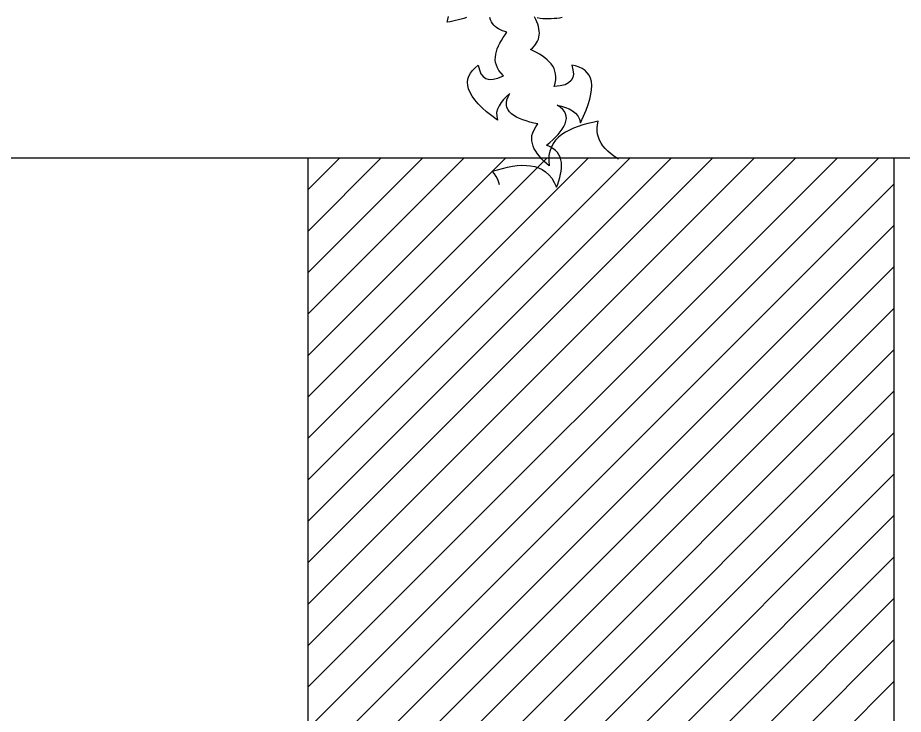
# Model space of a CAD drawing. Extents: x -24232 to 27340, y -23039 to 23489.
# Drawn here: x 6115 to 6871, y -19164 to -18570 of the extents above; entities that cross this region are included whole.
import ezdxf

# ---------------------------------------------------------------- set-up
doc = ezdxf.new("R2010")
doc.units = 0
doc.header["$LTSCALE"] = 10
for name, color, linetype in [('0-HATCH', 8, 'CONTINUOUS'), ('1', 1, 'CONTINUOUS'), ('3', 3, 'CONTINUOUS')]:
    doc.layers.add(name, color=color, linetype=linetype)

msp = doc.modelspace()

# ---------------------------------------------------------------- hatches: boundary and pattern name
at = {"layer": '0-HATCH'}
h = msp.add_hatch(dxfattribs=at)
h.set_pattern_fill('ANSI31', color=11, scale=200, style=0)
h.set_pattern_definition([(45, (5830.526, -1359.333), (-17.67767, 17.67767), [])])
h.paths.add_polyline_path([(5362.61, -19189.61), (5862.61, -19189.61), (5862.61, -18689.61), (5362.61, -18689.61)])
h.paths.add_polyline_path([(6862.61, -19189.61), (6862.61, -18689.61), (6362.61, -18689.61), (6362.61, -19189.61)])
h.paths.add_polyline_path([(5362.61, -22189.61), (5862.61, -22189.61), (5862.61, -21189.61), (5362.61, -21189.61)])
h.paths.add_polyline_path([(6362.61, -22189.61), (6862.61, -22189.61), (6862.61, -21189.61), (6362.61, -21189.61)])
h.paths.add_polyline_path([(8362.61, -22189.61), (8862.61, -22189.61), (8862.61, -21189.61), (8362.61, -21189.61)])

# ---------------------------------------------------------------- linework, layer by layer
at = {"layer": '1'}
for points in [[(6498.07, -18570.03), (6495.86, -18570.76), (6493.5, -18571.38), (6491.14, -18572), (6488.78, -18572.62), (6486.4, -18573.11), (6484.02, -18573.6), (6481.64, -18574.08), (6481.64, -18574.08), (6482.08, -18571.57), (6482.68, -18569.16)], [(6627.57, -18690.87), (6626.36, -18690.07), (6623.48, -18688.04), (6620.86, -18685.98), (6618.5, -18683.87), (6616.26, -18681.61), (6614.44, -18679.43), (6612.87, -18677.07), (6611.56, -18674.68), (6610.5, -18672.11), (6609.86, -18669.61), (6609.47, -18666.95), (6609.48, -18664.22), (6609.75, -18661.46), (6610.41, -18658.5), (6610.41, -18658.5), (6605.91, -18659.44), (6601.57, -18660.48), (6597.25, -18661.67), (6593.21, -18662.94), (6589.33, -18664.33), (6585.76, -18665.95), (6582.35, -18667.81), (6579.24, -18669.77), (6576.58, -18672.07), (6574.09, -18674.61), (6572.05, -18677.37), (6570.46, -18680.46), (6569.2, -18683.92), (6568.4, -18687.71), (6568.18, -18691.83), (6568.45, -18696.42), (6568.45, -18696.42), (6566.25, -18694.43), (6564.05, -18692.44), (6562.12, -18690.41), (6560.3, -18688.22), (6558.63, -18686.15), (6557.1, -18684.06), (6555.83, -18681.93), (6554.83, -18679.77), (6554.23, -18677.54), (6553.76, -18675.29), (6553.69, -18672.99), (6553.89, -18670.64), (6554.49, -18668.24), (6555.62, -18665.76), (6557.04, -18663.37), (6558.98, -18660.77), (6558.98, -18660.77), (6555.6, -18660.04), (6552.2, -18659.18), (6549.07, -18658.27), (6546.06, -18657.22), (6543.31, -18656.13), (6540.81, -18654.86), (6538.44, -18653.58), (6536.45, -18652.1), (6534.84, -18650.43), (6533.5, -18648.72), (6532.54, -18646.82), (6532.11, -18644.84), (6532.06, -18642.66), (6532.53, -18640.28), (6533.51, -18637.68), (6535, -18634.88), (6535, -18634.88), (6532.23, -18637.33), (6529.74, -18639.87), (6527.55, -18642.51), (6525.77, -18645.23), (6524.43, -18648.15), (6523.77, -18651.11), (6523.82, -18654.23), (6524.58, -18657.52), (6524.58, -18657.52), (6519.55, -18653.91), (6515.21, -18650.32), (6511.31, -18646.95), (6507.96, -18643.63), (6505.14, -18640.23), (6502.92, -18637.15), (6501.09, -18634.01), (6499.82, -18630.93), (6499.12, -18628.04), (6498.98, -18625.2), (6499.27, -18622.57), (6499.98, -18620.01), (6501.38, -18617.49), (6503.07, -18615.06), (6505.33, -18612.82), (6508, -18610.66), (6508, -18610.66), (6509.01, -18614.73), (6510.3, -18617.95), (6512.16, -18620.4), (6514.44, -18621.97), (6517.41, -18622.76), (6520.81, -18622.66), (6524.88, -18621.66), (6529.64, -18619.73), (6529.64, -18619.73), (6527.53, -18617.45), (6525.71, -18615.27), (6524.42, -18613), (6523.54, -18610.68), (6522.92, -18608.32), (6522.58, -18606.06), (6522.65, -18603.73), (6522.98, -18601.37), (6523.58, -18598.96), (6524.33, -18596.67), (6525.33, -18594.21), (6526.48, -18591.86), (6527.9, -18589.47), (6529.32, -18587.08), (6530.89, -18584.81), (6532.58, -18582.38), (6532.58, -18582.38), (6530.61, -18581.99), (6528.74, -18581.31), (6527.01, -18580.61), (6525.38, -18579.76), (6524.01, -18578.74), (6522.63, -18577.72), (6521.48, -18576.39), (6520.33, -18575.06), (6519.43, -18573.56), (6518.64, -18571.9), (6517.96, -18570.09)], [(6526.16, -18712.65), (6525.68, -18710.67), (6524.77, -18708.14), (6523.48, -18705.74), (6521.94, -18703.43), (6519.97, -18701.13), (6519.97, -18701.13), (6524.37, -18699.83), (6528.69, -18698.71), (6533.06, -18697.72), (6537.22, -18696.94), (6541.3, -18696.34), (6545.22, -18696.08), (6549.1, -18696.12), (6552.77, -18696.38), (6556.19, -18697.16), (6559.59, -18698.23), (6562.69, -18699.69), (6565.55, -18701.68), (6568.29, -18704.13), (6570.78, -18707.1), (6572.91, -18710.63), (6574.84, -18714.81), (6574.84, -18714.81), (6575.84, -18712.02), (6576.84, -18709.22), (6577.59, -18706.52), (6578.17, -18703.74), (6578.66, -18701.13), (6579.03, -18698.56), (6579.15, -18696.08), (6579.01, -18693.7), (6578.49, -18691.45), (6577.84, -18689.25), (6576.81, -18687.19), (6575.53, -18685.21), (6573.87, -18683.37), (6571.7, -18681.72), (6569.33, -18680.28), (6566.4, -18678.89), (6566.4, -18678.89), (6569.03, -18676.66), (6571.62, -18674.3), (6573.96, -18672.03), (6576.12, -18669.68), (6578.03, -18667.42), (6579.64, -18665.13), (6581.13, -18662.88), (6582.18, -18660.64), (6582.82, -18658.41), (6583.19, -18656.27), (6583.15, -18654.14), (6582.59, -18652.19), (6581.61, -18650.25), (6580.07, -18648.36), (6577.99, -18646.54), (6575.35, -18644.76), (6575.35, -18644.76), (6578.95, -18645.62), (6582.34, -18646.69), (6585.52, -18647.99), (6588.37, -18649.54), (6590.93, -18651.49), (6592.9, -18653.79), (6594.33, -18656.57), (6595.21, -18659.83), (6595.21, -18659.83), (6597.94, -18654.27), (6600.08, -18649.07), (6601.93, -18644.25), (6603.33, -18639.74), (6604.21, -18635.42), (6604.72, -18631.65), (6604.85, -18628.03), (6604.52, -18624.71), (6603.77, -18621.83), (6602.57, -18619.26), (6601.07, -18617.07), (6599.23, -18615.15), (6596.81, -18613.59), (6594.18, -18612.24), (6591.13, -18611.33), (6587.75, -18610.68), (6587.75, -18610.68), (6588.78, -18614.75), (6589.16, -18618.19), (6588.67, -18621.23), (6587.41, -18623.69), (6585.15, -18625.79), (6582.12, -18627.3), (6578.05, -18628.33), (6572.94, -18628.87), (6572.94, -18628.87), (6573.73, -18625.87), (6574.31, -18623.09), (6574.37, -18620.49), (6574.06, -18618.02), (6573.5, -18615.65), (6572.73, -18613.49), (6571.57, -18611.47), (6570.16, -18609.54), (6568.5, -18607.7), (6566.76, -18606.04), (6564.72, -18604.34), (6562.6, -18602.81), (6560.22, -18601.37), (6557.84, -18599.93), (6555.38, -18598.66), (6552.75, -18597.32), (6552.75, -18597.32), (6554.3, -18596.05), (6555.63, -18594.57), (6556.84, -18593.13), (6557.87, -18591.62), (6558.6, -18590.07), (6559.33, -18588.52), (6559.72, -18586.8), (6560.11, -18585.09), (6560.2, -18583.34), (6560.11, -18581.51), (6559.86, -18579.59), (6559.47, -18577.73), (6558.87, -18575.65), (6558.14, -18573.62), (6557.16, -18571.68), (6556.09, -18569.49)], [(6558.45, -18570.08), (6560.89, -18570.49), (6563.15, -18570.82), (6565.63, -18570.94), (6567.93, -18570.97), (6570.36, -18570.96), (6572.7, -18570.69), (6575.04, -18570.43), (6577.38, -18570.16), (6579.67, -18569.77)]]:
    msp.add_lwpolyline(points, dxfattribs=at)
at = {"layer": '3'}
msp.add_line((5362.61, -18689.61), (8550.61, -18689.61), dxfattribs=at)
at = {"layer": '3', "color": 5}
for p, q in [((6362.61, -18689.61), (6362.61, -22189.61)), ((6862.61, -18689.61), (6862.61, -22189.61))]:
    msp.add_line(p, q, dxfattribs=at)

doc.saveas('drawing.dxf')
